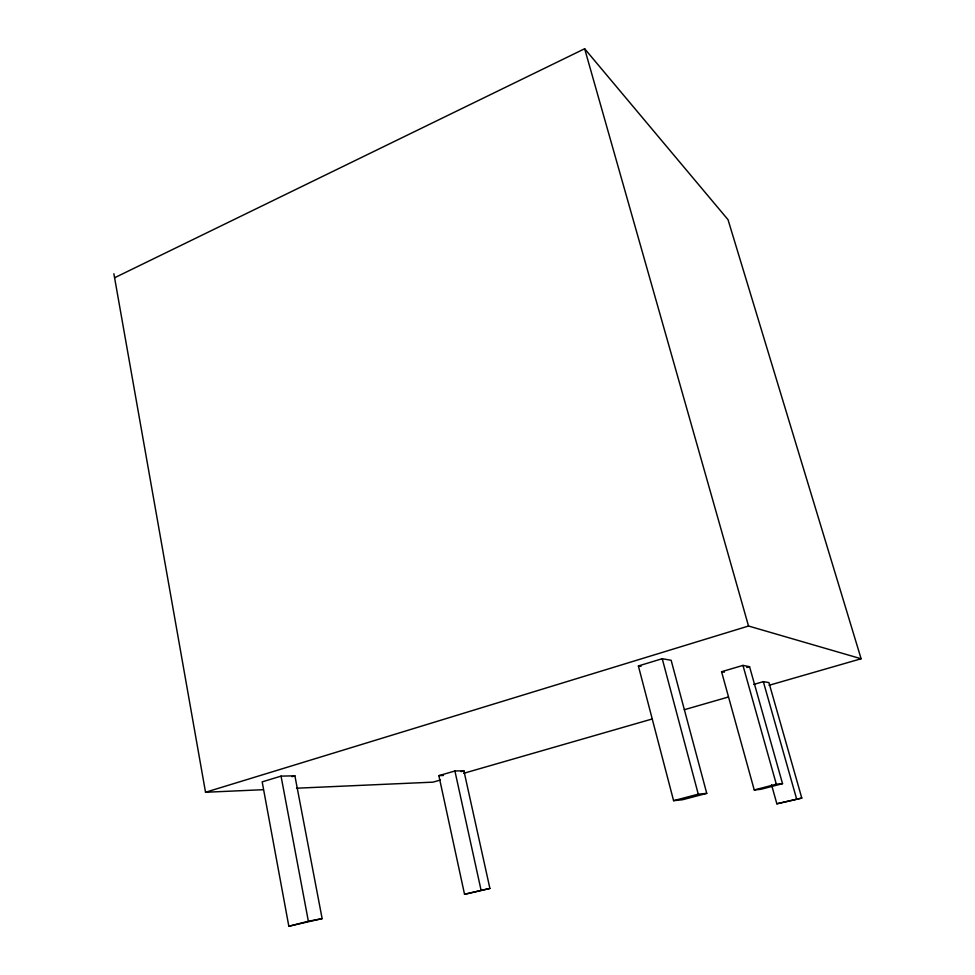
<?xml version="1.0" encoding="UTF-8"?>
<svg xmlns="http://www.w3.org/2000/svg" width="975" height="975" viewBox="0 0 975 975"><rect width="100%" height="100%" fill="white"/><g stroke="black" fill="none" stroke-linecap="round" stroke-linejoin="round"><path stroke-width="1.46" d="M114.599 277.753L584.647 48.75L728.033 219.692L861.12 658.759L769.068 685.291M113.88 273.731L205.53 792.261L748.52 626.023L861.12 658.759M638.381 665.962L662.232 658.698L671.141 660.282L706.753 793.37L682.451 799.756L673.591 800.67L638.381 665.962L641.026 666.376M281.044 776.124L262.178 781.865L288.832 926.25L322.14 918.633L294.889 775.82L281.044 776.124L308.368 921.253L288.832 926.25M292.012 776.685L294.889 775.82M721.561 671.726L742.962 665.401L749.556 666.681L782.535 783.656L760.768 789.323L754.248 789.969L721.561 671.726L724.315 672.202M746.74 667.509L749.556 666.681M438.872 775.637L454.911 770.993L463.905 770.811L489.901 888.432L464.539 894.294L438.872 775.637L443.442 775.466M753.773 684.426L763.34 681.647L768.922 682.573L801.803 798.074L776.856 803.802L771.554 784.851M440.347 780.037L433.034 782.145L296.534 788.214M463.722 773.297L652.19 718.977M684.328 709.715L728.167 697.076M461.017 771.627L463.905 770.811M673.591 800.67L698.271 794.174L706.753 793.37M754.248 789.969L776.319 784.205L782.535 783.656M776.856 803.802L801.803 798.074M464.539 894.294L489.901 888.432M308.368 921.253L322.14 918.633M205.53 792.261L263.165 789.701M584.647 48.75L748.52 626.023M763.34 681.647L796.563 798.769M742.962 665.401L776.319 784.205M662.232 658.698L698.271 794.174M454.911 770.993L481.053 890.138"/></g></svg>
